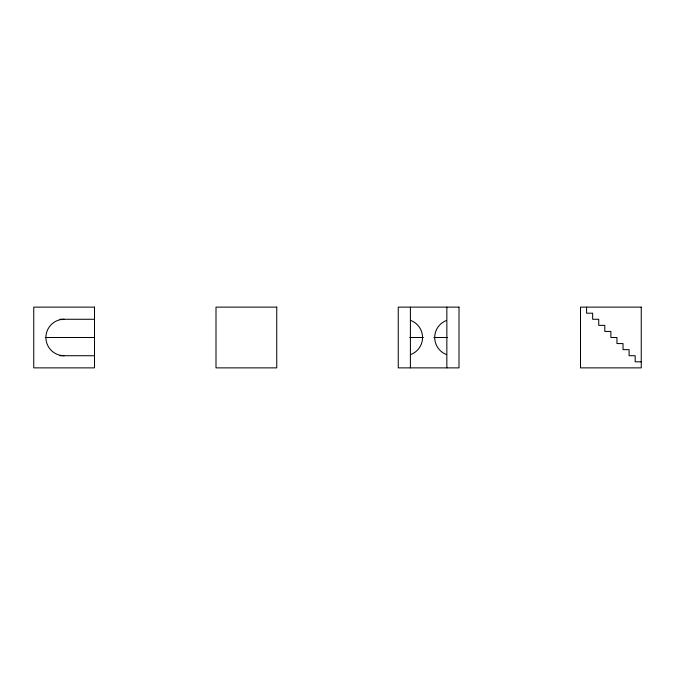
<?xml version="1.0" encoding="UTF-8"?>
<svg xmlns="http://www.w3.org/2000/svg" width="675" height="675" viewBox="0 0 675 675"><rect width="100%" height="100%" fill="white"/><g stroke="black" fill="none" stroke-linecap="round" stroke-linejoin="round"><path stroke-width="1.01" d="M59.932 319.275L94.5 319.275M45.276 337.5L94.5 337.5M409.776 337.5L423.385 337.5M433.865 337.5L447.474 337.5M59.932 355.725L94.5 355.725M641.25 361.8L635.175 361.8L635.175 355.725L629.1 355.725L629.1 349.65L623.025 349.65L623.025 343.575L616.95 343.575L616.95 337.5L610.875 337.5L610.875 331.425L604.8 331.425L604.8 325.35L598.725 325.35L598.725 319.275L592.65 319.275L592.65 313.2L586.575 313.2L586.575 307.125M446.85 307.125L446.85 367.875M410.4 307.125L410.4 367.875M446.217 354.442A18.225 18.225 0 0 1 446.217 320.558M411.033 320.558A18.225 18.225 0 0 1 411.033 354.442M64.125 355.725A18.225 18.225 0 0 1 45.9 337.5A18.225 18.225 0 0 1 64.125 319.275M94.5 307.125L33.75 307.125L33.75 367.875L94.5 367.875L94.5 307.125M276.75 307.125L216 307.125L216 367.875L276.75 367.875L276.75 307.125M459 307.125L398.25 307.125L398.25 367.875L459 367.875L459 307.125M641.25 307.125L580.5 307.125L580.5 367.875L641.25 367.875L641.25 307.125"/></g></svg>
